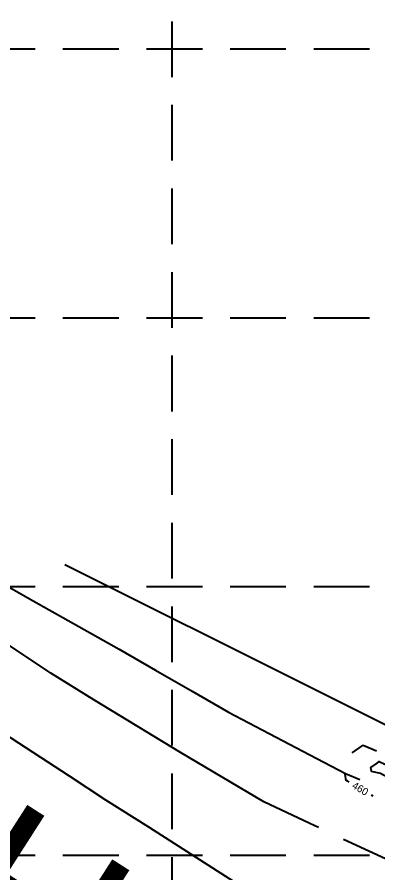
# Model space of a CAD drawing. Header units: inches. Extents: x 2439273 to 2445077, y 7048639 to 7057917.
# Drawn here: x 2440210.1 to 2440404.2, y 7051821 to 7052281.9 of the extents above; entities that cross this region are included whole.
import ezdxf
from ezdxf.enums import TextEntityAlignment as Align

# ---------------------------------------------------------------- set-up
doc = ezdxf.new("R2010")
doc.units = ezdxf.units.IN
doc.header["$LTSCALE"] = 300
doc.header["$MEASUREMENT"] = 0
for name, pattern in [('DASHED', [0.29, 0.25, -0.04]), ('DASHED2', [0.15, 0.1, -0.05]), ('DASHEDX2', [0.165, 0.125, -0.04]), ('HIDDEN', [0.375, 0.25, -0.125])]:
    doc.linetypes.add(name, pattern=pattern)
for name, color, linetype in [('EC', 43, 'DASHEDX2'), ('GRID', 254, 'HIDDEN'), ('new', 3, 'Continuous'), ('PLAT_TEXT', 50, 'Continuous')]:
    doc.layers.add(name, color=color, linetype=linetype)
doc.styles.add('symbol', font='symbol.shx')
doc.styles.add('TMODELF', font='tmodelf')
doc.linetypes.add('DEPRESSION', pattern='A,0.3,["%",symbol,S=0.05,R=180,X=0,Y=0],0.0001', length=0.3001)

msp = doc.modelspace()

# ---------------------------------------------------------------- linework, layer by layer
at = {"layer": 'EC', "color": 43, "linetype": 'DASHED', "flags": 128}
for points in [[(2440390.32, 7051885.68), (2440396.37, 7051889.78), (2440403.53, 7051886.71)], [(2440388.77, 7051869.95), (2440387.81, 7051870.51), (2440387.22, 7051870.63), (2440386.53, 7051874.15)], [(2440401.64, 7051862.29), (2440400.68, 7051862.85)]]:
    msp.add_lwpolyline(points, dxfattribs=at)
at = {"layer": 'EC', "color": 43, "linetype": 'DEPRESSION', "flags": 128}
msp.add_lwpolyline([(2440400.84, 7051875.53), (2440400.4, 7051877.77), (2440403.76, 7051880.13), (2440404.92, 7051880.92), (2440407.94, 7051879.62), (2440410.58, 7051877.89), (2440409.5, 7051875.07), (2440409.13, 7051872.49), (2440405.67, 7051874.55), (2440400.84, 7051875.53)], close=True, dxfattribs=at)
at = {"layer": 'GRID', "linetype": 'HIDDEN', "ltscale": 0.4}
for p, q in [((2440293.35, 7049369.56), (2440293.81, 7057760.17)), ((2439424.76, 7052264.74), (2444925.44, 7052264.74)), ((2439424.76, 7052119.99), (2444925.44, 7052119.99)), ((2439424.76, 7051975.23), (2444925.44, 7051975.23)), ((2439424.76, 7051830.48), (2444925.44, 7051830.48))]:
    msp.add_line(p, q, dxfattribs=at)
at = {"layer": 'new', "color": 3, "linetype": 'Continuous', "flags": 128}
msp.add_lwpolyline([(2440235.84, 7051987.03), (2440501.86, 7051854.03)], dxfattribs=at)
at = {"layer": 'new', "color": 7, "linetype": 'DASHED2'}
for points in [[(2440204.89, 7051975.39), (2440215.89, 7051969.16), (2440240.43, 7051955.33), (2440256.42, 7051946.33), (2440264.97, 7051941.51), (2440284.59, 7051930.21), (2440304.21, 7051918.9), (2440323.83, 7051907.6), (2440345.68, 7051896.11), (2440367.54, 7051884.61)], [(2440367.54, 7051847.57), (2440342.8, 7051859.21), (2440320.42, 7051872.52), (2440298.05, 7051885.83), (2440274.74, 7051900.06), (2440251.44, 7051914.29), (2440228.14, 7051928.52), (2440205.98, 7051943.39)], [(2440367.54, 7051790.21), (2440349.98, 7051801.54), (2440326.96, 7051816.22), (2440303.94, 7051830.9), (2440280.92, 7051845.58), (2440257.89, 7051860.26), (2440238.27, 7051873.04), (2440218.65, 7051885.82), (2440199.02, 7051898.6)]]:
    msp.add_lwpolyline(points, dxfattribs=at)
at = {"layer": 'new', "color": 7, "linetype": 'DASHED2', "flags": 128}
for points in [[(2440367.54, 7051884.61), (2440386.76, 7051874.5), (2440445.71, 7051850.44), (2440447.89, 7051849.37)], [(2440577.28, 7051752.99), (2440558.69, 7051761.49), (2440463.75, 7051802.75), (2440367.54, 7051847.57)]]:
    msp.add_lwpolyline(points, dxfattribs=at)

# ---------------------------------------------------------------- texts
at = {"layer": 'EC', "color": 43, "linetype": 'Continuous', "style": 'TMODELF'}
msp.add_text('460', height=4, rotation=329.2388, dxfattribs=at).set_placement((2440394.73, 7051866.4), align=Align.MIDDLE_CENTER)
at = {"layer": 'PLAT_TEXT', "color": 7, "linetype": 'Continuous', "style": 'TMODELF'}
msp.add_text('INTERSTATE HIGHWAY 35E', height=87.3, rotation=327.3503, dxfattribs=at).set_placement((2439521.45, 7052198.7))

doc.saveas('drawing.dxf')
